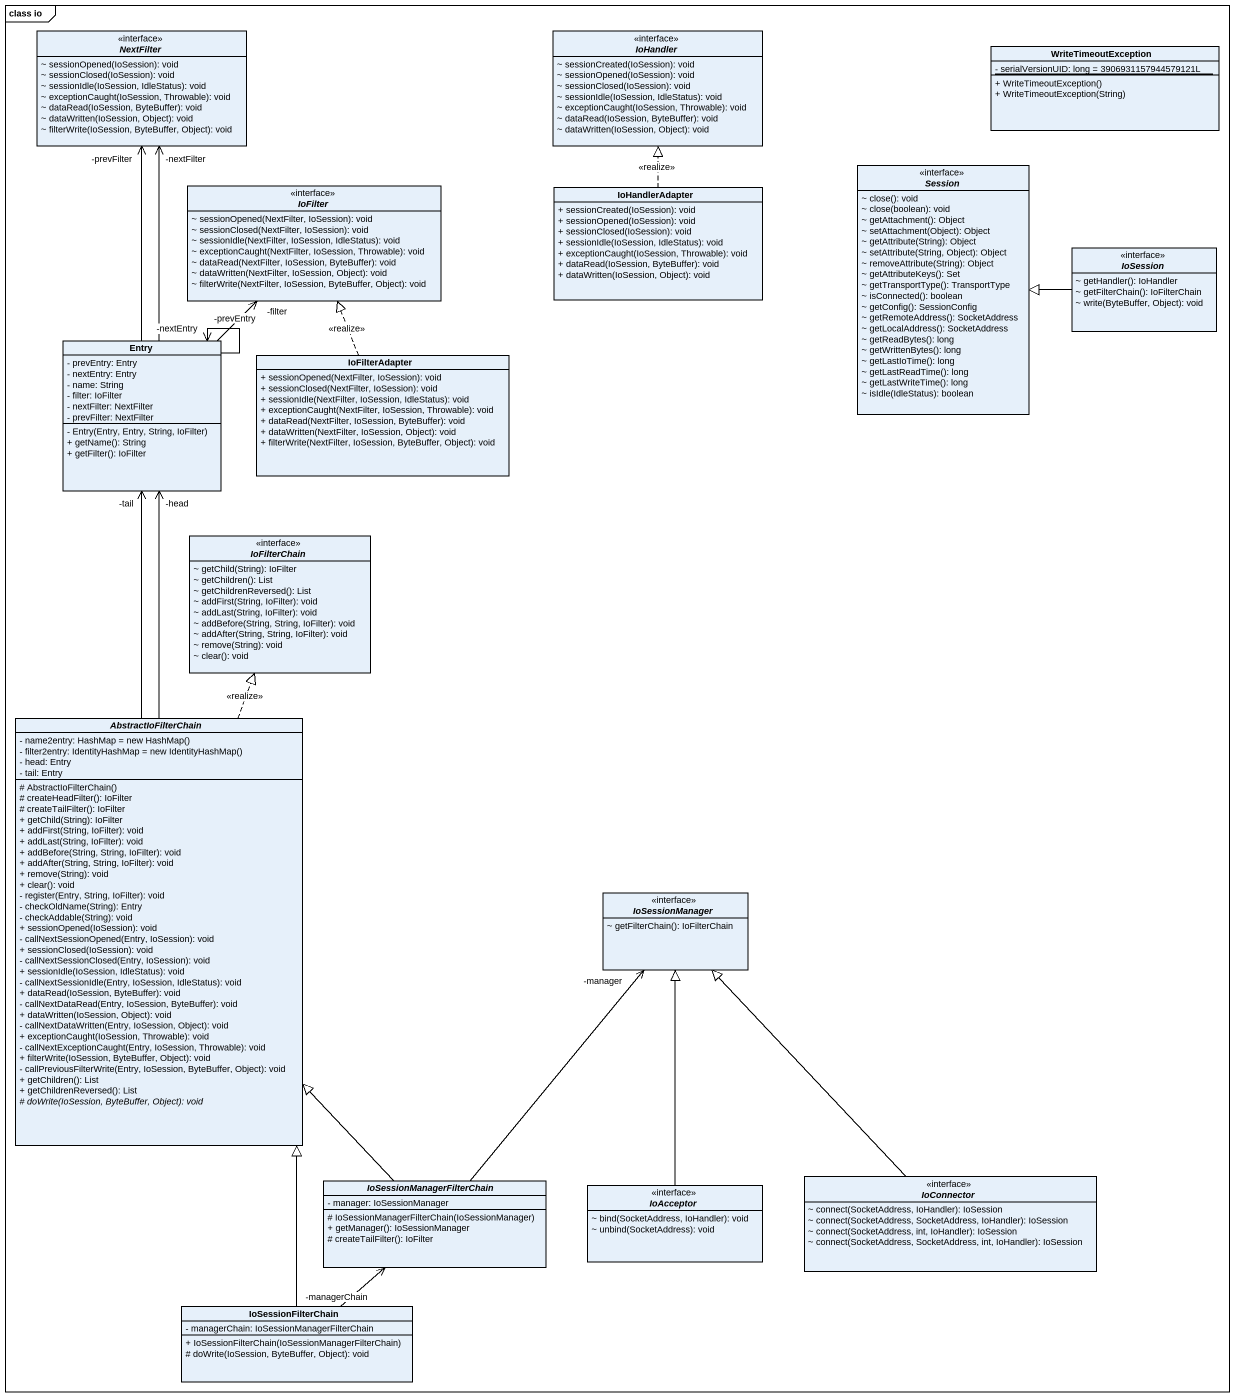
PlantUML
@startuml
mainframe class io
hide circle
hide empty members
skinparam classAttributeIconSize 0
interface NextFilter <<interface>> {
  ~ sessionOpened(IoSession): void
  ~ sessionClosed(IoSession): void
  ~ sessionIdle(IoSession, IdleStatus): void
  ~ exceptionCaught(IoSession, Throwable): void
  ~ dataRead(IoSession, ByteBuffer): void
  ~ dataWritten(IoSession, Object): void
  ~ filterWrite(IoSession, ByteBuffer, Object): void
}
interface IoHandler <<interface>> {
  ~ sessionCreated(IoSession): void
  ~ sessionOpened(IoSession): void
  ~ sessionClosed(IoSession): void
  ~ sessionIdle(IoSession, IdleStatus): void
  ~ exceptionCaught(IoSession, Throwable): void
  ~ dataRead(IoSession, ByteBuffer): void
  ~ dataWritten(IoSession, Object): void
}
class WriteTimeoutException {
  {static} - serialVersionUID: long = 3906931157944579121L
  + WriteTimeoutException()
  + WriteTimeoutException(String)
}
interface Session <<interface>> {
  ~ close(): void
  ~ close(boolean): void
  ~ getAttachment(): Object
  ~ setAttachment(Object): Object
  ~ getAttribute(String): Object
  ~ setAttribute(String, Object): Object
  ~ removeAttribute(String): Object
  ~ getAttributeKeys(): Set
  ~ getTransportType(): TransportType
  ~ isConnected(): boolean
  ~ getConfig(): SessionConfig
  ~ getRemoteAddress(): SocketAddress
  ~ getLocalAddress(): SocketAddress
  ~ getReadBytes(): long
  ~ getWrittenBytes(): long
  ~ getLastIoTime(): long
  ~ getLastReadTime(): long
  ~ getLastWriteTime(): long
  ~ isIdle(IdleStatus): boolean
}
interface IoFilter <<interface>> {
  ~ sessionOpened(NextFilter, IoSession): void
  ~ sessionClosed(NextFilter, IoSession): void
  ~ sessionIdle(NextFilter, IoSession, IdleStatus): void
  ~ exceptionCaught(NextFilter, IoSession, Throwable): void
  ~ dataRead(NextFilter, IoSession, ByteBuffer): void
  ~ dataWritten(NextFilter, IoSession, Object): void
  ~ filterWrite(NextFilter, IoSession, ByteBuffer, Object): void
}
class IoHandlerAdapter {
  + sessionCreated(IoSession): void
  + sessionOpened(IoSession): void
  + sessionClosed(IoSession): void
  + sessionIdle(IoSession, IdleStatus): void
  + exceptionCaught(IoSession, Throwable): void
  + dataRead(IoSession, ByteBuffer): void
  + dataWritten(IoSession, Object): void
}
interface IoSession <<interface>> {
  ~ getHandler(): IoHandler
  ~ getFilterChain(): IoFilterChain
  ~ write(ByteBuffer, Object): void
}
class Entry {
  - prevEntry: Entry
  - nextEntry: Entry
  - name: String
  - filter: IoFilter
  - nextFilter: NextFilter
  - prevFilter: NextFilter
  - Entry(Entry, Entry, String, IoFilter)
  + getName(): String
  + getFilter(): IoFilter
}
class IoFilterAdapter {
  + sessionOpened(NextFilter, IoSession): void
  + sessionClosed(NextFilter, IoSession): void
  + sessionIdle(NextFilter, IoSession, IdleStatus): void
  + exceptionCaught(NextFilter, IoSession, Throwable): void
  + dataRead(NextFilter, IoSession, ByteBuffer): void
  + dataWritten(NextFilter, IoSession, Object): void
  + filterWrite(NextFilter, IoSession, ByteBuffer, Object): void
}
interface IoFilterChain <<interface>> {
  ~ getChild(String): IoFilter
  ~ getChildren(): List
  ~ getChildrenReversed(): List
  ~ addFirst(String, IoFilter): void
  ~ addLast(String, IoFilter): void
  ~ addBefore(String, String, IoFilter): void
  ~ addAfter(String, String, IoFilter): void
  ~ remove(String): void
  ~ clear(): void
}
abstract class AbstractIoFilterChain {
  {field} - name2entry: HashMap = new HashMap()
  {field} - filter2entry: IdentityHashMap = new IdentityHashMap()
  - head: Entry
  - tail: Entry
  # AbstractIoFilterChain()
  # createHeadFilter(): IoFilter
  # createTailFilter(): IoFilter
  + getChild(String): IoFilter
  + addFirst(String, IoFilter): void
  + addLast(String, IoFilter): void
  + addBefore(String, String, IoFilter): void
  + addAfter(String, String, IoFilter): void
  + remove(String): void
  + clear(): void
  - register(Entry, String, IoFilter): void
  - checkOldName(String): Entry
  - checkAddable(String): void
  + sessionOpened(IoSession): void
  - callNextSessionOpened(Entry, IoSession): void
  + sessionClosed(IoSession): void
  - callNextSessionClosed(Entry, IoSession): void
  + sessionIdle(IoSession, IdleStatus): void
  - callNextSessionIdle(Entry, IoSession, IdleStatus): void
  + dataRead(IoSession, ByteBuffer): void
  - callNextDataRead(Entry, IoSession, ByteBuffer): void
  + dataWritten(IoSession, Object): void
  - callNextDataWritten(Entry, IoSession, Object): void
  + exceptionCaught(IoSession, Throwable): void
  - callNextExceptionCaught(Entry, IoSession, Throwable): void
  + filterWrite(IoSession, ByteBuffer, Object): void
  - callPreviousFilterWrite(Entry, IoSession, ByteBuffer, Object): void
  + getChildren(): List
  + getChildrenReversed(): List
  {abstract} # doWrite(IoSession, ByteBuffer, Object): void
}
interface IoSessionManager <<interface>> {
  ~ getFilterChain(): IoFilterChain
}
abstract class IoSessionManagerFilterChain {
  - manager: IoSessionManager
  # IoSessionManagerFilterChain(IoSessionManager)
  + getManager(): IoSessionManager
  # createTailFilter(): IoFilter
}
interface IoConnector <<interface>> {
  ~ connect(SocketAddress, IoHandler): IoSession
  ~ connect(SocketAddress, SocketAddress, IoHandler): IoSession
  ~ connect(SocketAddress, int, IoHandler): IoSession
  ~ connect(SocketAddress, SocketAddress, int, IoHandler): IoSession
}
interface IoAcceptor <<interface>> {
  ~ bind(SocketAddress, IoHandler): void
  ~ unbind(SocketAddress): void
}
class IoSessionFilterChain {
  - managerChain: IoSessionManagerFilterChain
  + IoSessionFilterChain(IoSessionManagerFilterChain)
  # doWrite(IoSession, ByteBuffer, Object): void
}
IoHandlerAdapter .up.|> IoHandler : <<realize>>
IoSession -left-|> Session
Entry -up-> "-nextFilter" NextFilter
Entry -up-> "-prevFilter" NextFilter
Entry -up-> "-filter" IoFilter
Entry --> "-nextEntry" Entry
Entry --> "-prevEntry" Entry
IoFilterAdapter .up.|> IoFilter : <<realize>>
AbstractIoFilterChain -up-> "-head" Entry
AbstractIoFilterChain -up-> "-tail" Entry
AbstractIoFilterChain .up.|> IoFilterChain : <<realize>>
IoSessionManagerFilterChain -up-|> AbstractIoFilterChain
IoSessionManagerFilterChain -up-> "-manager" IoSessionManager
IoConnector -up-|> IoSessionManager
IoAcceptor -up-|> IoSessionManager
IoSessionFilterChain -up-|> AbstractIoFilterChain
IoSessionFilterChain -up-> "-managerChain" IoSessionManagerFilterChain
@enduml
